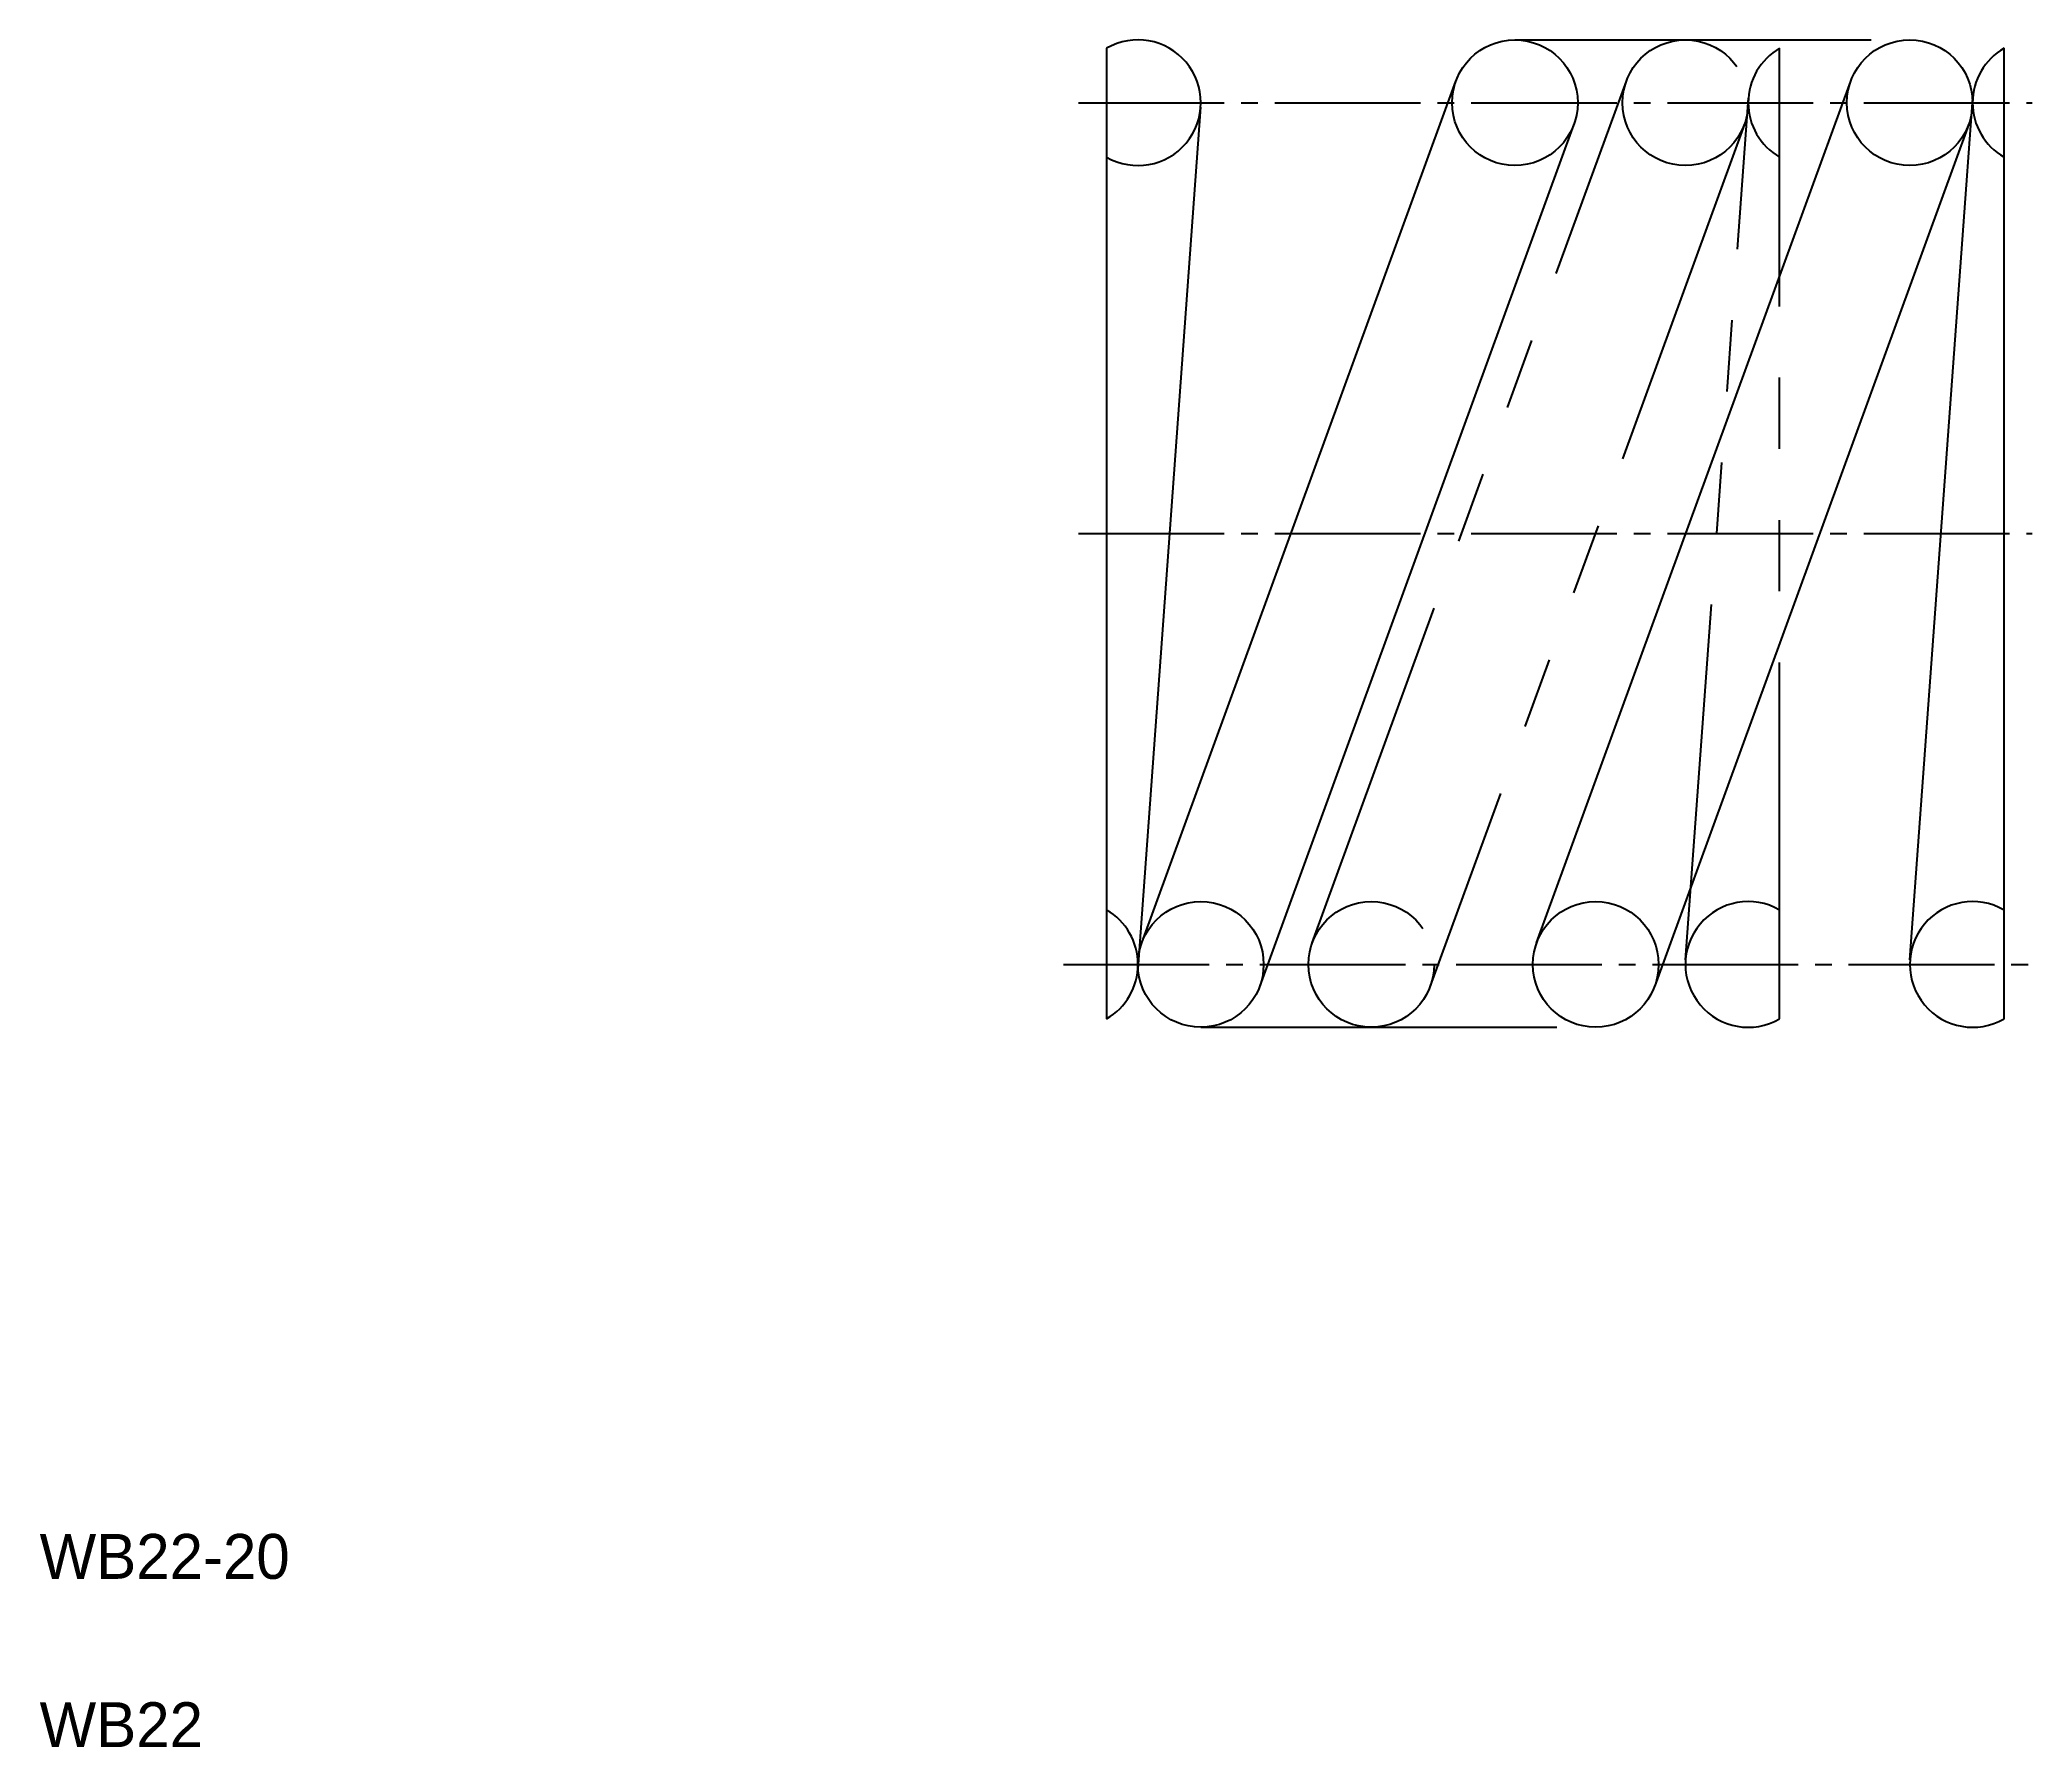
# Model space of a CAD drawing. Extents: x 2.5 to 46.9, y 2.5 to 40.5.
import ezdxf

# ---------------------------------------------------------------- set-up
doc = ezdxf.new("R2010")
doc.units = 0
doc.header["$LTSCALE"] = 0.25
doc.linetypes.add('CENTER', pattern=[17.5, 13, -1.5, 1.5, -1.5])
doc.linetypes.add('PHANTOM', pattern=[63.5, 31.75, -6.35, 6.35, -6.35, 6.35, -6.35])
doc.layers.get('0').update_dxf_attribs({"linetype": 'CONTINUOUS'})
doc.layers.add('CENTER', color=1, linetype='CENTER')

msp = doc.modelspace()

# ---------------------------------------------------------------- linework, layer by layer
at = {"color": 3, "linetype": 'PHANTOM'}
for p, q in [((35.378, 40.54), (44.178, 40.54)), ((41.278, 18.728), (41.278, 40.353)), ((30.863, 20.42), (37.863, 39.62)), ((39.182, 20.042), (40.582, 39.242)), ((40.493, 38.661), (33.493, 19.461)), ((28.378, 18.54), (37.178, 18.54))]:
    msp.add_line(p, q, dxfattribs=at)
for p, q in [((26.278, 40.353), (26.278, 18.728)), ((46.278, 18.728), (46.278, 40.353)), ((27.063, 20.42), (34.063, 39.62)), ((35.863, 20.42), (42.863, 39.62)), ((44.182, 20.042), (45.582, 39.242)), ((28.374, 39.039), (26.974, 19.839)), ((36.693, 38.661), (29.693, 19.461)), ((45.493, 38.661), (38.493, 19.461)), ((30.578, 18.54), (30.578, 18.541)), ((32.778, 18.54), (32.778, 18.54))]:
    msp.add_line(p, q)
for centre in [(35.378, 39.14), (44.178, 39.14), (28.378, 19.94), (37.178, 19.94)]:
    msp.add_circle(centre, 1.4)
for centre in [(39.178, 39.14), (32.178, 19.94)]:
    msp.add_circle(centre, 1.4, dxfattribs=at)
for centre, start, end in [((26.978, 39.14), 240, 120), ((46.978, 39.14), 120, 240), ((45.578, 19.94), 60, 300), ((25.578, 19.94), 300, 60)]:
    msp.add_arc(centre, 1.4, start, end)
for centre, start, end in [((41.978, 39.14), 120, 240), ((40.578, 19.94), 60, 300)]:
    msp.add_arc(centre, 1.4, start, end, dxfattribs=at)
at = {"layer": 'CENTER', "color": 1, "linetype": 'CENTER'}
for p, q in [((25.652, 39.14), (46.905, 39.14)), ((25.652, 29.54), (46.905, 29.54)), ((25.316, 19.94), (46.905, 19.94))]:
    msp.add_line(p, q, dxfattribs=at)

# ---------------------------------------------------------------- texts
for s, p in [('WB22-20', (2.5, 6.25)), ('WB22', (2.5, 2.5))]:
    msp.add_text(s, height=1).set_placement(p)

doc.saveas('drawing.dxf')
